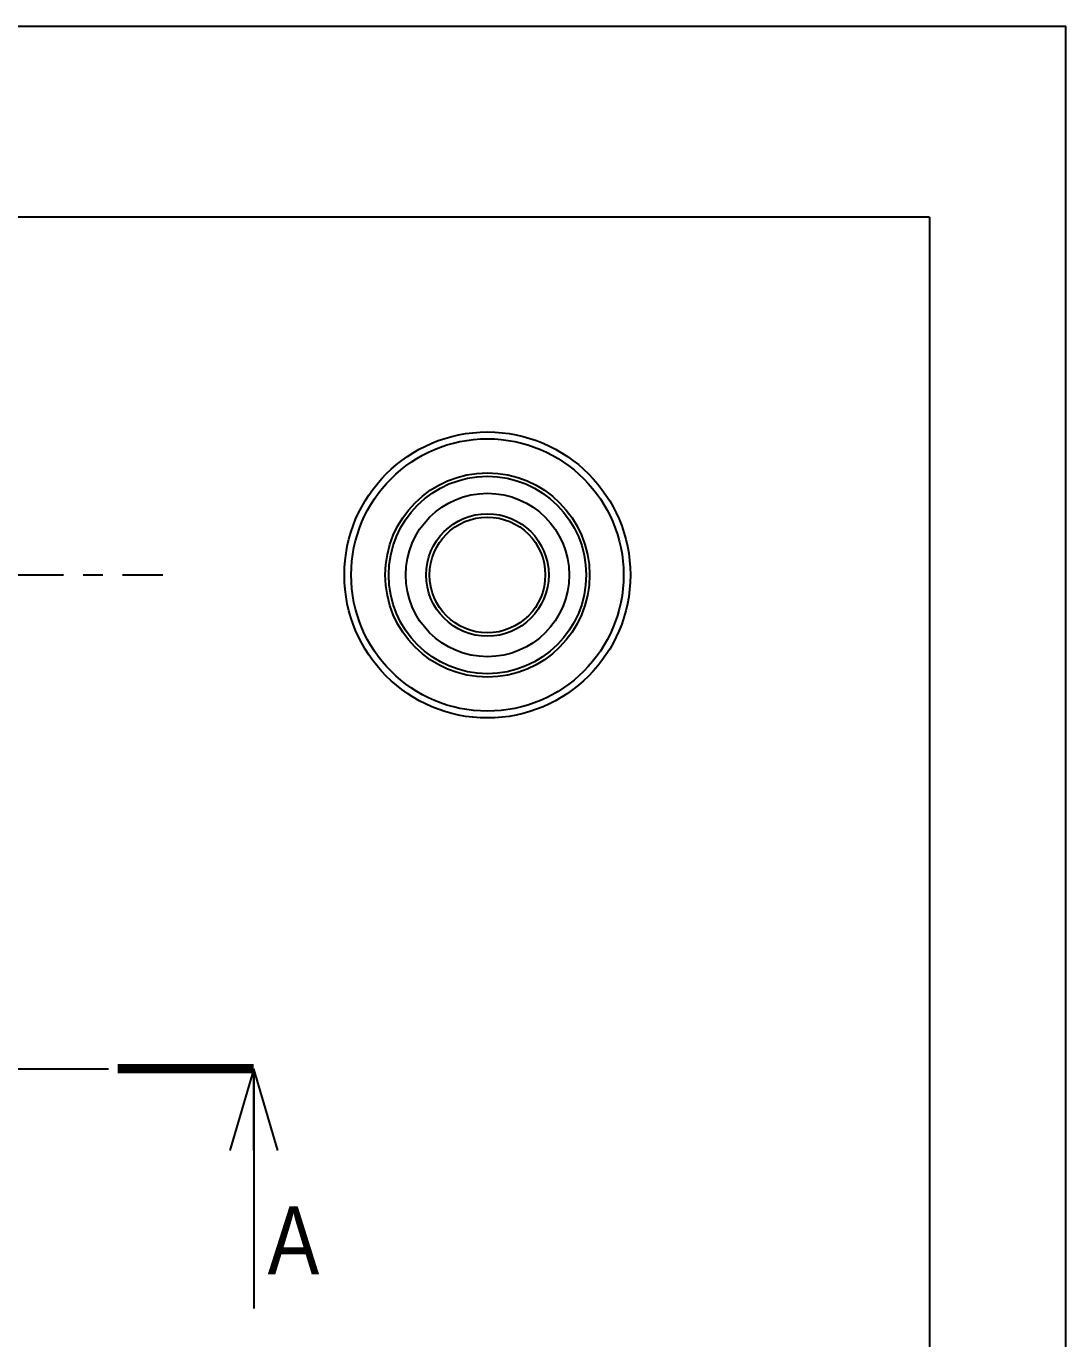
# Model space of a CAD drawing. Header units: millimetres. Extents: x 0 to 210, y 0 to 297.
# Drawn here: x 133.7 to 210, y 200.6 to 297 of the extents above; entities that cross this region are included whole.
import ezdxf

# ---------------------------------------------------------------- set-up
doc = ezdxf.new("R2010")
doc.units = ezdxf.units.MM
doc.header["$LTSCALE"] = 19.36
doc.linetypes.add('CENTER', pattern=[0.6, 0.375, -0.075, 0.075, -0.075])
doc.layers.get('0').update_dxf_attribs({"linetype": 'CONTINUOUS'})
doc.layers.add('02___PRT_ALL_AXES', color=7, linetype='CONTINUOUS')
doc.layers.add('DEFAULT_1', color=7, linetype='CENTER')
doc.styles.get("Standard").update_dxf_attribs({"font": 'txt', "width": 0.85})
doc.dimstyles.get("Standard").update_dxf_attribs({"dimtxt": 3.5, "dimasz": 3.5, "dimexe": 1.5, "dimexo": 1, "dimtad": 1, "dimdec": 3, "dimtxsty": 'STANDARD', "dimblk": 'OPEN', "dimblk1": 'OPEN', "dimblk2": 'OPEN', "dimcen": 0.09, "dimadec": 3, "dimazin": 2, "dimtol": 1, "dimtp": 0.001, "dimtm": 0.001, "dimtfac": 1, "dimtdec": 3, "dimtofl": 0, "dimtmove": 0, "dimatfit": 3, "dimldrblk": 'OPEN', "dimfxl": 1, "dimtolj": 1, "dimarcsym": 0})

# ---------------------------------------------------------------- blocks, each defined once
blk = doc.blocks.new('_OPEN')
at = {"color": 0, "linetype": 'BYBLOCK'}
for p, q in [((0, 0), (-1, 0.214)), ((-1, -0.214), (0, 0)), ((-1, 0), (0, 0))]:
    blk.add_line(p, q, dxfattribs=at)
blk = doc.blocks.new('XSEC_OPEN')
at = {"color": 0, "linetype": 'BYBLOCK'}
for p, q in [((0, 0), (-1, 0.292)), ((-1, -0.292), (0, 0)), ((-1, 0), (0, 0))]:
    blk.add_line(p, q, dxfattribs=at)

msp = doc.modelspace()

# ---------------------------------------------------------------- linework, layer by layer
at = {"color": 7, "linetype": 'CONTINUOUS'}
for p in [(0, 297), (210, 0)]:
    msp.add_line(p, (210, 297), dxfattribs=at)
at = {"color": 7, "linetype": 'CONTINUOUS', "const_width": 0.15}
for points in [[(20, 283), (200, 283)], [(200, 14), (200, 283)]]:
    msp.add_lwpolyline(points, dxfattribs=at)
at = {"color": 7, "linetype": 'CONTINUOUS'}
for radius in [10.5, 10, 7.5, 7.25, 4.5, 4.25]:
    msp.add_circle((167.533, 256.71), radius, dxfattribs=at)
at = {"layer": '02___PRT_ALL_AXES', "color": 7, "linetype": 'CONTINUOUS'}
msp.add_circle((167.533, 256.71), 6, dxfattribs=at)
at = {"layer": 'DEFAULT_1', "color": 2, "linetype": 'CENTER'}
msp.add_line((36.206, 256.71), (143.706, 256.71), dxfattribs=at)
at = {"layer": 'DEFAULT_1', "color": 9, "linetype": 'CENTER'}
msp.add_line((39.532, 220.459), (140.38, 220.459), dxfattribs=at)
at = {"layer": 'DEFAULT_1', "color": 7, "linetype": 'CENTER', "const_width": 0.7}
msp.add_lwpolyline([(140.38, 220.459), (150.38, 220.459)], dxfattribs=at)

# ---------------------------------------------------------------- texts
at = {"color": 7, "linetype": 'CONTINUOUS', "insert": (151.395, 210.359), "char_height": 5, "width": 7.29492, "attachment_point": 1, "line_spacing_factor": 0.9}
msp.add_mtext('A', dxfattribs=at)

# ---------------------------------------------------------------- leaders
at = {"color": 7, "linetype": 'CONTINUOUS'}
msp.add_leader([(150.38, 220.459), (150.38, 202.859)], dimstyle='STANDARD', override={"dimasz": 6, "dimtad": 0, "dimldrblk": 'XSEC_OPEN'}, dxfattribs=at)

doc.saveas('drawing.dxf')
